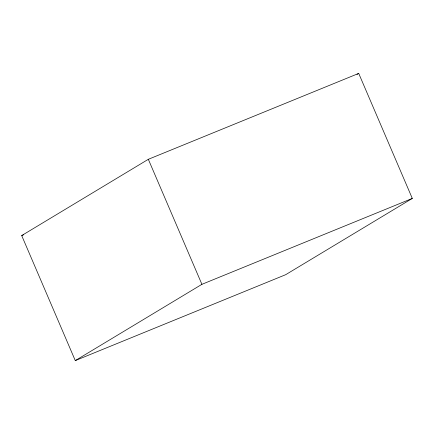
<?xml version="1.0" encoding="UTF-8"?>
<svg xmlns="http://www.w3.org/2000/svg" width="434" height="434" viewBox="0 0 434 434"><rect width="100%" height="100%" fill="white"/><g stroke="black" fill="none" stroke-linecap="round" stroke-linejoin="round"><path stroke-width="0.65" d="M21.7 235.575L148.33 159.305L358.717 73.406L412.3 198.425L285.67 274.695L75.283 360.594L21.7 235.575L23.577 234.81M356.976 74.453L358.717 73.406M75.283 360.594L201.913 284.324L412.3 198.425M148.33 159.305L201.913 284.324"/></g></svg>
